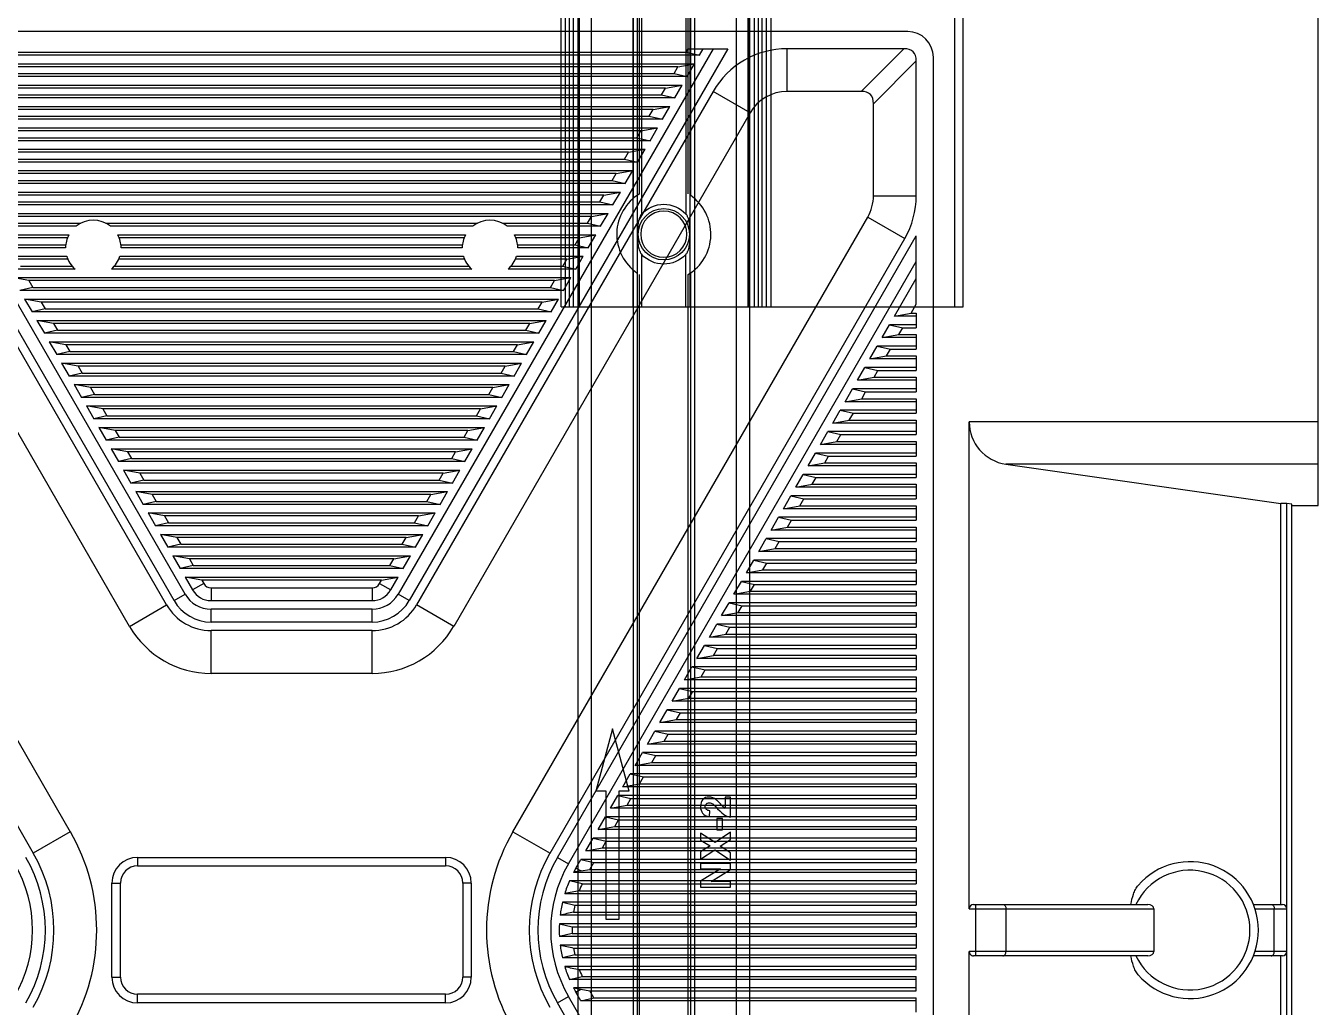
# Model space of a CAD drawing. Header units: millimetres. Extents: x 2185 to 26698, y 9658 to 17427.
# Drawn here: x 24475.5 to 24626.5, y 14791.7 to 14906.4 of the extents above; entities that cross this region are included whole.
import ezdxf

# ---------------------------------------------------------------- set-up
doc = ezdxf.new("R2010")
doc.units = ezdxf.units.MM
doc.layers.add('02___PRT_ALL_AXES', color=7, linetype='Continuous')
doc.layers.add('2020-NX-2_DXF_CONTINUOUS_LINE', color=7, linetype='Continuous')

# ---------------------------------------------------------------- blocks, each defined once
blk = doc.blocks.new('543')
at = {"color": 7, "linetype": 'Continuous'}
for p, q in [((14000.09, 9868.64), (14000.09, 9953.98)), ((13952.12, 9924), (13808.12, 9924)), ((13866.38, 9857.5), (13829.14, 9922)), ((13867.68, 9858.25), (13830.87, 9922)), ((13929.37, 9922), (13892.56, 9858.25)), ((13931.1, 9922), (13893.86, 9857.5)), ((13926.25, 9921.6), (13926.48, 9922)), ((13926.48, 9922), (13931.1, 9922)), ((13927.78, 9921.25), (13928.21, 9922)), ((13938.03, 9917), (13938.03, 9922)), ((13951.68, 9922), (13938.03, 9922)), ((13951.68, 9922), (13946.68, 9917)), ((13927.78, 9921.25), (13832.46, 9921.25)), ((13833.04, 9920.25), (13927.2, 9920.25)), ((13833.99, 9921.6), (13926.25, 9921.6)), ((13925.27, 9919.9), (13927.2, 9920.25)), ((13926.25, 9921.6), (13927.78, 9921.25)), ((13926.34, 9918.75), (13927.2, 9920.25)), ((13953.12, 9920.57), (13948.12, 9915.57)), ((13953.12, 9904.82), (13953.12, 9920.57)), ((13955.12, 9717), (13955.12, 9921)), ((13926.34, 9918.75), (13833.9, 9918.75)), ((13925.27, 9919.9), (13834.97, 9919.9)), ((13835.43, 9919.1), (13924.81, 9919.1)), ((13924.81, 9919.1), (13925.27, 9919.9)), ((13924.81, 9919.1), (13926.34, 9918.75)), ((13834.48, 9917.75), (13925.76, 9917.75)), ((13923.83, 9917.4), (13836.41, 9917.4)), ((13923.36, 9916.6), (13923.83, 9917.4)), ((13923.83, 9917.4), (13925.76, 9917.75)), ((13924.89, 9916.25), (13925.76, 9917.75)), ((13865.51, 9857), (13830.87, 9917)), ((13924.89, 9916.25), (13835.35, 9916.25)), ((13836.88, 9916.6), (13923.36, 9916.6)), ((13929.37, 9917), (13894.73, 9857)), ((13923.36, 9916.6), (13924.89, 9916.25)), ((13933.7, 9914.5), (13929.37, 9917)), ((13946.68, 9917), (13938.03, 9917)), ((13861.18, 9854.5), (13826.54, 9914.5)), ((13835.92, 9915.25), (13924.32, 9915.25)), ((13922.38, 9914.9), (13837.86, 9914.9)), ((13838.32, 9914.1), (13921.92, 9914.1)), ((13933.7, 9914.5), (13899.06, 9854.5)), ((13921.92, 9914.1), (13922.38, 9914.9)), ((13921.92, 9914.1), (13923.45, 9913.75)), ((13922.38, 9914.9), (13924.32, 9915.25)), ((13923.45, 9913.75), (13924.32, 9915.25)), ((13948.12, 9904.82), (13948.12, 9915.57)), ((13923.45, 9913.75), (13836.79, 9913.75)), ((13837.37, 9912.75), (13922.87, 9912.75)), ((13920.94, 9912.4), (13922.87, 9912.75)), ((13922.01, 9911.25), (13922.87, 9912.75)), ((13922.01, 9911.25), (13838.23, 9911.25)), ((13920.94, 9912.4), (13839.3, 9912.4)), ((13839.76, 9911.6), (13920.48, 9911.6)), ((13920.48, 9911.6), (13920.94, 9912.4)), ((13920.48, 9911.6), (13922.01, 9911.25)), ((13838.81, 9910.25), (13921.43, 9910.25)), ((13919.5, 9909.9), (13840.74, 9909.9)), ((13919.03, 9909.1), (13919.5, 9909.9)), ((13919.5, 9909.9), (13921.43, 9910.25)), ((13920.56, 9908.75), (13921.43, 9910.25)), ((13920.56, 9908.75), (13839.68, 9908.75)), ((13841.21, 9909.1), (13919.03, 9909.1)), ((13919.03, 9909.1), (13920.56, 9908.75)), ((13840.25, 9907.75), (13919.99, 9907.75)), ((13918.05, 9907.4), (13842.19, 9907.4)), ((13842.65, 9906.6), (13917.59, 9906.6)), ((13917.59, 9906.6), (13918.05, 9907.4)), ((13917.59, 9906.6), (13919.12, 9906.25)), ((13918.05, 9907.4), (13919.99, 9907.75)), ((13919.12, 9906.25), (13919.99, 9907.75)), ((13919.12, 9906.25), (13841.12, 9906.25)), ((13841.7, 9905.25), (13918.54, 9905.25)), ((13916.61, 9904.9), (13918.54, 9905.25)), ((13917.68, 9903.75), (13918.54, 9905.25)), ((13917.68, 9903.75), (13842.56, 9903.75)), ((13916.61, 9904.9), (13843.63, 9904.9)), ((13844.09, 9904.1), (13916.15, 9904.1)), ((13916.15, 9904.1), (13916.61, 9904.9)), ((13916.15, 9904.1), (13917.68, 9903.75)), ((13948.12, 9904.82), (13953.12, 9904.82)), ((13812.79, 9902.32), (13854.25, 9830.5)), ((13843.14, 9902.75), (13917.1, 9902.75)), ((13915.17, 9902.4), (13845.07, 9902.4)), ((13905.99, 9830.5), (13947.45, 9902.32)), ((13914.7, 9901.6), (13915.17, 9902.4)), ((13915.17, 9902.4), (13917.1, 9902.75)), ((13916.23, 9901.25), (13917.1, 9902.75)), ((13947.45, 9902.32), (13951.78, 9899.82)), ((13914.7, 9901.6), (13916.23, 9901.25)), ((13808.46, 9899.82), (13849.92, 9828)), ((13910.32, 9828), (13951.78, 9899.82)), ((13911.18, 9827.5), (13953.12, 9900.14)), ((13913.26, 9899.1), (13913.72, 9899.9)), ((13913.26, 9899.1), (13914.79, 9898.75)), ((13913.72, 9899.9), (13915.66, 9900.25)), ((13914.79, 9898.75), (13915.66, 9900.25)), ((13953.12, 9892.14), (13953.12, 9900.14)), ((13912.28, 9897.4), (13914.21, 9897.75)), ((13913.35, 9896.25), (13914.21, 9897.75)), ((13911.82, 9896.6), (13912.28, 9897.4)), ((13911.82, 9896.6), (13913.35, 9896.25)), ((13912.48, 9826.75), (13953.12, 9897.14)), ((13849.4, 9894.9), (13847.47, 9895.25)), ((13847.47, 9895.25), (13912.77, 9895.25)), ((13849.4, 9894.9), (13849.87, 9894.1)), ((13910.84, 9894.9), (13849.4, 9894.9)), ((13910.37, 9894.1), (13910.84, 9894.9)), ((13910.84, 9894.9), (13912.77, 9895.25)), ((13911.9, 9893.75), (13912.77, 9895.25)), ((13950.59, 9890.75), (13953.12, 9895.14)), ((13849.87, 9894.1), (13848.34, 9893.75)), ((13911.9, 9893.75), (13848.34, 9893.75)), ((13849.87, 9894.1), (13910.37, 9894.1)), ((13910.37, 9894.1), (13911.9, 9893.75)), ((13848.91, 9892.75), (13849.78, 9891.25)), ((13848.91, 9892.75), (13911.33, 9892.75)), ((13850.85, 9892.4), (13848.91, 9892.75)), ((13851.31, 9891.6), (13849.78, 9891.25)), ((13850.85, 9892.4), (13851.31, 9891.6)), ((13909.39, 9892.4), (13850.85, 9892.4)), ((13851.31, 9891.6), (13908.93, 9891.6)), ((13908.93, 9891.6), (13909.39, 9892.4)), ((13908.93, 9891.6), (13910.46, 9891.25)), ((13909.39, 9892.4), (13911.33, 9892.75)), ((13910.46, 9891.25), (13911.33, 9892.75)), ((13952.52, 9891.1), (13953.12, 9892.14)), ((13910.46, 9891.25), (13849.78, 9891.25)), ((13850.36, 9890.25), (13851.22, 9888.75)), ((13850.36, 9890.25), (13909.88, 9890.25)), ((13852.29, 9889.9), (13850.36, 9890.25)), ((13907.95, 9889.9), (13909.88, 9890.25)), ((13909.02, 9888.75), (13909.88, 9890.25)), ((13950.59, 9890.75), (13952.52, 9891.1)), ((13953.12, 9890.75), (13950.59, 9890.75)), ((13952.52, 9891.1), (13953.12, 9891.1)), ((13953.12, 9891.1), (13953.12, 9889.4)), ((13852.75, 9889.1), (13851.22, 9888.75)), ((13909.02, 9888.75), (13851.22, 9888.75)), ((13852.29, 9889.9), (13852.75, 9889.1)), ((13907.95, 9889.9), (13852.29, 9889.9)), ((13852.75, 9889.1), (13907.49, 9889.1)), ((13907.49, 9889.1), (13907.95, 9889.9)), ((13907.49, 9889.1), (13909.02, 9888.75)), ((13949.14, 9888.25), (13950.01, 9889.75)), ((13949.14, 9888.25), (13951.08, 9888.6)), ((13953.12, 9889.75), (13950.01, 9889.75)), ((13950.01, 9889.75), (13951.54, 9889.4)), ((13951.08, 9888.6), (13951.54, 9889.4)), ((13951.08, 9888.6), (13953.12, 9888.6)), ((13951.54, 9889.4), (13953.12, 9889.4)), ((13953.12, 9888.6), (13953.12, 9886.9)), ((13851.8, 9887.75), (13852.67, 9886.25)), ((13851.8, 9887.75), (13908.44, 9887.75)), ((13853.73, 9887.4), (13851.8, 9887.75)), ((13853.73, 9887.4), (13854.2, 9886.6)), ((13906.51, 9887.4), (13853.73, 9887.4)), ((13906.04, 9886.6), (13906.51, 9887.4)), ((13906.51, 9887.4), (13908.44, 9887.75)), ((13907.57, 9886.25), (13908.44, 9887.75)), ((13947.7, 9885.75), (13948.57, 9887.25)), ((13953.12, 9887.25), (13948.57, 9887.25)), ((13948.57, 9887.25), (13950.1, 9886.9)), ((13953.12, 9888.25), (13949.14, 9888.25)), ((13949.63, 9886.1), (13950.1, 9886.9)), ((13950.1, 9886.9), (13953.12, 9886.9)), ((13854.2, 9886.6), (13852.67, 9886.25)), ((13907.57, 9886.25), (13852.67, 9886.25)), ((13854.2, 9886.6), (13906.04, 9886.6)), ((13906.04, 9886.6), (13907.57, 9886.25)), ((13947.7, 9885.75), (13949.63, 9886.1)), ((13953.12, 9885.75), (13947.7, 9885.75)), ((13949.63, 9886.1), (13953.12, 9886.1)), ((13953.12, 9886.1), (13953.12, 9884.4)), ((13853.24, 9885.25), (13854.11, 9883.75)), ((13853.24, 9885.25), (13907, 9885.25)), ((13855.18, 9884.9), (13853.24, 9885.25)), ((13855.64, 9884.1), (13854.11, 9883.75)), ((13855.18, 9884.9), (13855.64, 9884.1)), ((13905.06, 9884.9), (13855.18, 9884.9)), ((13855.64, 9884.1), (13904.6, 9884.1)), ((13904.6, 9884.1), (13905.06, 9884.9)), ((13904.6, 9884.1), (13906.13, 9883.75)), ((13905.06, 9884.9), (13907, 9885.25)), ((13906.13, 9883.75), (13907, 9885.25)), ((13946.26, 9883.25), (13947.12, 9884.75)), ((13953.12, 9884.75), (13947.12, 9884.75)), ((13947.12, 9884.75), (13948.65, 9884.4)), ((13948.19, 9883.6), (13948.65, 9884.4)), ((13948.65, 9884.4), (13953.12, 9884.4)), ((13906.13, 9883.75), (13854.11, 9883.75)), ((13854.69, 9882.75), (13855.55, 9881.25)), ((13856.62, 9882.4), (13854.69, 9882.75)), ((13854.69, 9882.75), (13905.55, 9882.75)), ((13856.62, 9882.4), (13857.08, 9881.6)), ((13903.62, 9882.4), (13856.62, 9882.4)), ((13903.16, 9881.6), (13903.62, 9882.4)), ((13903.62, 9882.4), (13905.55, 9882.75)), ((13904.69, 9881.25), (13905.55, 9882.75)), ((13946.26, 9883.25), (13948.19, 9883.6)), ((13953.12, 9883.25), (13946.26, 9883.25)), ((13948.19, 9883.6), (13953.12, 9883.6)), ((13953.12, 9883.6), (13953.12, 9881.9)), ((13857.08, 9881.6), (13855.55, 9881.25)), ((13904.69, 9881.25), (13855.55, 9881.25)), ((13857.08, 9881.6), (13903.16, 9881.6)), ((13903.16, 9881.6), (13904.69, 9881.25)), ((13944.81, 9880.75), (13945.68, 9882.25)), ((13944.81, 9880.75), (13946.75, 9881.1)), ((13953.12, 9882.25), (13945.68, 9882.25)), ((13945.68, 9882.25), (13947.21, 9881.9)), ((13946.75, 9881.1), (13947.21, 9881.9)), ((13946.75, 9881.1), (13953.12, 9881.1)), ((13947.21, 9881.9), (13953.12, 9881.9)), ((13953.12, 9881.1), (13953.12, 9879.4)), ((13856.13, 9880.25), (13857, 9878.75)), ((13858.06, 9879.9), (13856.13, 9880.25)), ((13856.13, 9880.25), (13904.11, 9880.25)), ((13858.06, 9879.9), (13858.53, 9879.1)), ((13902.18, 9879.9), (13858.06, 9879.9)), ((13901.71, 9879.1), (13902.18, 9879.9)), ((13902.18, 9879.9), (13904.11, 9880.25)), ((13903.24, 9878.75), (13904.11, 9880.25)), ((13943.37, 9878.25), (13944.24, 9879.75)), ((13953.12, 9879.75), (13944.24, 9879.75)), ((13944.24, 9879.75), (13945.77, 9879.4)), ((13953.12, 9880.75), (13944.81, 9880.75)), ((13945.3, 9878.6), (13945.77, 9879.4)), ((13945.77, 9879.4), (13953.12, 9879.4)), ((13858.53, 9879.1), (13857, 9878.75)), ((13903.24, 9878.75), (13857, 9878.75)), ((13858.53, 9879.1), (13901.71, 9879.1)), ((13901.71, 9879.1), (13903.24, 9878.75)), ((13943.37, 9878.25), (13945.3, 9878.6)), ((13953.12, 9878.25), (13943.37, 9878.25)), ((13945.3, 9878.6), (13953.12, 9878.6)), ((13953.12, 9878.6), (13953.12, 9876.9)), ((14000.09, 9878.4), (13959.31, 9878.4)), ((13959.31, 9821.5), (13959.31, 9878.4)), ((13857.57, 9877.75), (13858.44, 9876.25)), ((13857.57, 9877.75), (13902.67, 9877.75)), ((13859.51, 9877.4), (13857.57, 9877.75)), ((13859.97, 9876.6), (13858.44, 9876.25)), ((13859.51, 9877.4), (13859.97, 9876.6)), ((13900.73, 9877.4), (13859.51, 9877.4)), ((13859.97, 9876.6), (13900.27, 9876.6)), ((13900.27, 9876.6), (13900.73, 9877.4)), ((13900.27, 9876.6), (13901.8, 9876.25)), ((13900.73, 9877.4), (13902.67, 9877.75)), ((13901.8, 9876.25), (13902.67, 9877.75)), ((13941.93, 9875.75), (13942.79, 9877.25)), ((13953.12, 9877.25), (13942.79, 9877.25)), ((13942.79, 9877.25), (13944.32, 9876.9)), ((13943.86, 9876.1), (13944.32, 9876.9)), ((13944.32, 9876.9), (13953.12, 9876.9)), ((13901.8, 9876.25), (13858.44, 9876.25)), ((13859.02, 9875.25), (13859.88, 9873.75)), ((13859.02, 9875.25), (13901.22, 9875.25)), ((13860.95, 9874.9), (13859.02, 9875.25)), ((13860.95, 9874.9), (13861.41, 9874.1)), ((13899.29, 9874.9), (13860.95, 9874.9)), ((13898.83, 9874.1), (13899.29, 9874.9)), ((13899.29, 9874.9), (13901.22, 9875.25)), ((13900.36, 9873.75), (13901.22, 9875.25)), ((13941.93, 9875.75), (13943.86, 9876.1)), ((13953.12, 9875.75), (13941.93, 9875.75)), ((13943.86, 9876.1), (13953.12, 9876.1)), ((13953.12, 9876.1), (13953.12, 9874.4)), ((13861.41, 9874.1), (13859.88, 9873.75)), ((13900.36, 9873.75), (13859.88, 9873.75)), ((13861.41, 9874.1), (13898.83, 9874.1)), ((13898.83, 9874.1), (13900.36, 9873.75)), ((13940.48, 9873.25), (13941.35, 9874.75)), ((13940.48, 9873.25), (13942.42, 9873.6)), ((13953.12, 9874.75), (13941.35, 9874.75)), ((13941.35, 9874.75), (13942.88, 9874.4)), ((13942.42, 9873.6), (13942.88, 9874.4)), ((13942.42, 9873.6), (13953.12, 9873.6)), ((13942.88, 9874.4), (13953.12, 9874.4)), ((13953.12, 9873.6), (13953.12, 9871.9)), ((14000.09, 9873.45), (13963.61, 9873.45)), ((13963.61, 9873.45), (13995.73, 9868.87)), ((13860.46, 9872.75), (13861.33, 9871.25)), ((13860.46, 9872.75), (13899.78, 9872.75)), ((13862.39, 9872.4), (13860.46, 9872.75)), ((13862.39, 9872.4), (13862.86, 9871.6)), ((13897.85, 9872.4), (13862.39, 9872.4)), ((13897.38, 9871.6), (13897.85, 9872.4)), ((13897.85, 9872.4), (13899.78, 9872.75)), ((13898.91, 9871.25), (13899.78, 9872.75)), ((13939.04, 9870.75), (13939.91, 9872.25)), ((13953.12, 9872.25), (13939.91, 9872.25)), ((13939.91, 9872.25), (13941.44, 9871.9)), ((13953.12, 9873.25), (13940.48, 9873.25)), ((13940.97, 9871.1), (13941.44, 9871.9)), ((13941.44, 9871.9), (13953.12, 9871.9)), ((13862.86, 9871.6), (13861.33, 9871.25)), ((13898.91, 9871.25), (13861.33, 9871.25)), ((13862.86, 9871.6), (13897.38, 9871.6)), ((13897.38, 9871.6), (13898.91, 9871.25)), ((13939.04, 9870.75), (13940.97, 9871.1)), ((13953.12, 9870.75), (13939.04, 9870.75)), ((13940.97, 9871.1), (13953.12, 9871.1)), ((13953.12, 9871.1), (13953.12, 9869.4)), ((13861.9, 9870.25), (13862.77, 9868.75)), ((13861.9, 9870.25), (13898.34, 9870.25)), ((13863.84, 9869.9), (13861.9, 9870.25)), ((13864.3, 9869.1), (13862.77, 9868.75)), ((13863.84, 9869.9), (13864.3, 9869.1)), ((13896.4, 9869.9), (13863.84, 9869.9)), ((13864.3, 9869.1), (13895.94, 9869.1)), ((13895.94, 9869.1), (13896.4, 9869.9)), ((13895.94, 9869.1), (13897.47, 9868.75)), ((13896.4, 9869.9), (13898.34, 9870.25)), ((13897.47, 9868.75), (13898.34, 9870.25)), ((13937.6, 9868.25), (13938.46, 9869.75)), ((13953.12, 9869.75), (13938.46, 9869.75)), ((13938.46, 9869.75), (13939.99, 9869.4)), ((13939.53, 9868.6), (13939.99, 9869.4)), ((13939.99, 9869.4), (13953.12, 9869.4)), ((13996.43, 9868.87), (13995.73, 9868.87)), ((13995.73, 9822), (13995.73, 9868.87)), ((13997.02, 9868.78), (13996.43, 9868.87)), ((13996.43, 9769.14), (13996.43, 9868.87)), ((13997.02, 9769.22), (13997.02, 9868.78)), ((13897.47, 9868.75), (13862.77, 9868.75)), ((13863.35, 9867.75), (13864.21, 9866.25)), ((13865.28, 9867.4), (13863.35, 9867.75)), ((13863.35, 9867.75), (13896.89, 9867.75)), ((13865.28, 9867.4), (13865.74, 9866.6)), ((13894.96, 9867.4), (13865.28, 9867.4)), ((13894.5, 9866.6), (13894.96, 9867.4)), ((13894.96, 9867.4), (13896.89, 9867.75)), ((13896.03, 9866.25), (13896.89, 9867.75)), ((13937.6, 9868.25), (13939.53, 9868.6)), ((13953.12, 9868.25), (13937.6, 9868.25)), ((13939.53, 9868.6), (13953.12, 9868.6)), ((13953.12, 9868.6), (13953.12, 9866.9)), ((13997.02, 9868.64), (14000.09, 9868.64)), ((13865.74, 9866.6), (13864.21, 9866.25)), ((13896.03, 9866.25), (13864.21, 9866.25)), ((13865.74, 9866.6), (13894.5, 9866.6)), ((13894.5, 9866.6), (13896.03, 9866.25)), ((13936.15, 9865.75), (13937.02, 9867.25)), ((13936.15, 9865.75), (13938.09, 9866.1)), ((13953.12, 9865.75), (13936.15, 9865.75)), ((13953.12, 9867.25), (13937.02, 9867.25)), ((13937.02, 9867.25), (13938.55, 9866.9)), ((13938.09, 9866.1), (13938.55, 9866.9)), ((13938.09, 9866.1), (13953.12, 9866.1)), ((13938.55, 9866.9), (13953.12, 9866.9)), ((13953.12, 9866.1), (13953.12, 9864.4)), ((13864.79, 9865.25), (13865.66, 9863.75)), ((13866.72, 9864.9), (13864.79, 9865.25)), ((13864.79, 9865.25), (13895.45, 9865.25)), ((13866.72, 9864.9), (13867.19, 9864.1)), ((13893.52, 9864.9), (13866.72, 9864.9)), ((13893.05, 9864.1), (13893.52, 9864.9)), ((13893.52, 9864.9), (13895.45, 9865.25)), ((13894.58, 9863.75), (13895.45, 9865.25)), ((13934.71, 9863.25), (13935.58, 9864.75)), ((13953.12, 9864.75), (13935.58, 9864.75)), ((13935.58, 9864.75), (13937.11, 9864.4)), ((13936.64, 9863.6), (13937.11, 9864.4)), ((13937.11, 9864.4), (13953.12, 9864.4)), ((13867.19, 9864.1), (13865.66, 9863.75)), ((13894.58, 9863.75), (13865.66, 9863.75)), ((13866.23, 9862.75), (13867.1, 9861.25)), ((13866.23, 9862.75), (13894.01, 9862.75)), ((13868.17, 9862.4), (13866.23, 9862.75)), ((13867.19, 9864.1), (13893.05, 9864.1)), ((13892.07, 9862.4), (13894.01, 9862.75)), ((13893.05, 9864.1), (13894.58, 9863.75)), ((13893.14, 9861.25), (13894.01, 9862.75)), ((13934.71, 9863.25), (13936.64, 9863.6)), ((13953.12, 9863.25), (13934.71, 9863.25)), ((13936.64, 9863.6), (13953.12, 9863.6)), ((13953.12, 9863.6), (13953.12, 9861.9)), ((13868.63, 9861.6), (13867.1, 9861.25)), ((13893.14, 9861.25), (13867.1, 9861.25)), ((13868.17, 9862.4), (13868.63, 9861.6)), ((13892.07, 9862.4), (13868.17, 9862.4)), ((13868.63, 9861.6), (13891.61, 9861.6)), ((13891.61, 9861.6), (13892.07, 9862.4)), ((13891.61, 9861.6), (13893.14, 9861.25)), ((13933.27, 9860.75), (13934.13, 9862.25)), ((13953.12, 9862.25), (13934.13, 9862.25)), ((13934.13, 9862.25), (13935.66, 9861.9)), ((13935.2, 9861.1), (13935.66, 9861.9)), ((13935.66, 9861.9), (13953.12, 9861.9)), ((13867.68, 9860.25), (13868.54, 9858.75)), ((13867.68, 9860.25), (13892.56, 9860.25)), ((13869.61, 9859.9), (13867.68, 9860.25)), ((13869.61, 9859.9), (13869.84, 9859.5)), ((13890.63, 9859.9), (13869.61, 9859.9)), ((13890.4, 9859.5), (13890.63, 9859.9)), ((13890.63, 9859.9), (13892.56, 9860.25)), ((13891.7, 9858.75), (13892.56, 9860.25)), ((13931.82, 9858.25), (13932.69, 9859.75)), ((13953.12, 9859.75), (13932.69, 9859.75)), ((13932.69, 9859.75), (13934.22, 9859.4)), ((13933.27, 9860.75), (13935.2, 9861.1)), ((13953.12, 9860.75), (13933.27, 9860.75)), ((13935.2, 9861.1), (13953.12, 9861.1)), ((13953.12, 9861.1), (13953.12, 9859.4)), ((13866.38, 9857.5), (13867.68, 9858.25)), ((13869.84, 9859.5), (13868.54, 9858.75)), ((13870.71, 9859), (13870.71, 9857.5)), ((13870.71, 9859), (13889.53, 9859)), ((13889.53, 9859), (13889.53, 9857.5)), ((13890.4, 9859.5), (13891.7, 9858.75)), ((13893.86, 9857.5), (13892.56, 9858.25)), ((13931.82, 9858.25), (13933.76, 9858.6)), ((13953.12, 9858.25), (13931.82, 9858.25)), ((13933.76, 9858.6), (13934.22, 9859.4)), ((13933.76, 9858.6), (13953.12, 9858.6)), ((13934.22, 9859.4), (13953.12, 9859.4)), ((13953.12, 9858.6), (13953.12, 9856.9)), ((13861.18, 9854.5), (13865.51, 9857)), ((13870.71, 9857.5), (13889.53, 9857.5)), ((13899.06, 9854.5), (13894.73, 9857)), ((13930.38, 9855.75), (13931.25, 9857.25)), ((13953.12, 9857.25), (13931.25, 9857.25)), ((13931.25, 9857.25), (13932.78, 9856.9)), ((13932.31, 9856.1), (13932.78, 9856.9)), ((13932.78, 9856.9), (13953.12, 9856.9)), ((13870.71, 9855), (13870.71, 9856.5)), ((13889.53, 9856.5), (13870.71, 9856.5)), ((13889.53, 9855), (13889.53, 9856.5)), ((13930.38, 9855.75), (13932.31, 9856.1)), ((13953.12, 9855.75), (13930.38, 9855.75)), ((13932.31, 9856.1), (13953.12, 9856.1)), ((13953.12, 9856.1), (13953.12, 9854.4)), ((13889.53, 9855), (13870.71, 9855)), ((13870.71, 9849), (13870.71, 9854)), ((13889.53, 9854), (13870.71, 9854)), ((13889.53, 9849), (13889.53, 9854)), ((13928.94, 9853.25), (13929.8, 9854.75)), ((13953.12, 9854.75), (13929.8, 9854.75)), ((13929.8, 9854.75), (13931.33, 9854.4)), ((13930.87, 9853.6), (13931.33, 9854.4)), ((13931.33, 9854.4), (13953.12, 9854.4)), ((13927.49, 9850.75), (13928.36, 9852.25)), ((13953.12, 9852.25), (13928.36, 9852.25)), ((13928.36, 9852.25), (13929.89, 9851.9)), ((13928.94, 9853.25), (13930.87, 9853.6)), ((13953.12, 9853.25), (13928.94, 9853.25)), ((13930.87, 9853.6), (13953.12, 9853.6)), ((13953.12, 9853.6), (13953.12, 9851.9)), ((13927.49, 9850.75), (13929.43, 9851.1)), ((13953.12, 9850.75), (13927.49, 9850.75)), ((13929.43, 9851.1), (13929.89, 9851.9)), ((13953.12, 9851.1), (13929.43, 9851.1)), ((13929.89, 9851.9), (13953.12, 9851.9)), ((13953.12, 9851.1), (13953.12, 9849.4)), ((13926.05, 9848.25), (13926.91, 9849.75)), ((13953.12, 9849.75), (13926.91, 9849.75)), ((13926.91, 9849.75), (13928.44, 9849.4)), ((13927.98, 9848.6), (13928.44, 9849.4)), ((13928.44, 9849.4), (13953.12, 9849.4)), ((13889.53, 9849), (13870.71, 9849)), ((13926.05, 9848.25), (13927.98, 9848.6)), ((13953.12, 9848.25), (13926.05, 9848.25)), ((13927.98, 9848.6), (13953.12, 9848.6)), ((13953.12, 9848.6), (13953.12, 9846.9)), ((13924.61, 9845.75), (13925.47, 9847.25)), ((13953.12, 9847.25), (13925.47, 9847.25)), ((13925.47, 9847.25), (13927, 9846.9)), ((13926.54, 9846.1), (13927, 9846.9)), ((13927, 9846.9), (13953.12, 9846.9)), ((13923.16, 9843.25), (13924.03, 9844.75)), ((13953.12, 9844.75), (13924.03, 9844.75)), ((13924.03, 9844.75), (13925.56, 9844.4)), ((13924.61, 9845.75), (13926.54, 9846.1)), ((13953.12, 9845.75), (13924.61, 9845.75)), ((13926.54, 9846.1), (13953.12, 9846.1)), ((13953.12, 9846.1), (13953.12, 9844.4)), ((13923.16, 9843.25), (13925.1, 9843.6)), ((13953.12, 9843.25), (13923.16, 9843.25)), ((13925.1, 9843.6), (13925.56, 9844.4)), ((13925.1, 9843.6), (13953.12, 9843.6)), ((13925.56, 9844.4), (13953.12, 9844.4)), ((13953.12, 9843.6), (13953.12, 9841.9)), ((13921.72, 9840.75), (13922.58, 9842.25)), ((13953.12, 9842.25), (13922.58, 9842.25)), ((13922.58, 9842.25), (13924.11, 9841.9)), ((13923.65, 9841.1), (13924.11, 9841.9)), ((13924.11, 9841.9), (13953.12, 9841.9)), ((13921.72, 9840.75), (13923.65, 9841.1)), ((13953.12, 9840.75), (13921.72, 9840.75)), ((13923.65, 9841.1), (13953.12, 9841.1)), ((13953.12, 9841.1), (13953.12, 9839.4)), ((13920.28, 9838.25), (13921.14, 9839.75)), ((13920.28, 9838.25), (13922.21, 9838.6)), ((13953.12, 9839.75), (13921.14, 9839.75)), ((13921.14, 9839.75), (13922.67, 9839.4)), ((13922.21, 9838.6), (13922.67, 9839.4)), ((13922.21, 9838.6), (13953.12, 9838.6)), ((13922.67, 9839.4), (13953.12, 9839.4)), ((13953.12, 9838.6), (13953.12, 9836.9)), ((13918.83, 9835.75), (13919.7, 9837.25)), ((13953.12, 9837.25), (13919.7, 9837.25)), ((13919.7, 9837.25), (13921.23, 9836.9)), ((13953.12, 9838.25), (13920.28, 9838.25)), ((13918.83, 9835.75), (13920.77, 9836.1)), ((13953.12, 9835.75), (13918.83, 9835.75)), ((13920.77, 9836.1), (13921.23, 9836.9)), ((13920.77, 9836.1), (13953.12, 9836.1)), ((13921.23, 9836.9), (13953.12, 9836.9)), ((13953.12, 9836.1), (13953.12, 9834.4)), ((13917.39, 9833.25), (13918.25, 9834.75)), ((13953.12, 9834.75), (13918.25, 9834.75)), ((13918.25, 9834.75), (13919.78, 9834.4)), ((13919.32, 9833.6), (13919.78, 9834.4)), ((13919.78, 9834.4), (13953.12, 9834.4)), ((13917.39, 9833.25), (13919.32, 9833.6)), ((13953.12, 9833.25), (13917.39, 9833.25)), ((13919.32, 9833.6), (13953.12, 9833.6)), ((13953.12, 9833.6), (13953.12, 9831.9)), ((13915.95, 9830.75), (13916.81, 9832.25)), ((13915.95, 9830.75), (13917.88, 9831.1)), ((13953.12, 9832.25), (13916.81, 9832.25)), ((13916.81, 9832.25), (13918.34, 9831.9)), ((13917.88, 9831.1), (13918.34, 9831.9)), ((13917.88, 9831.1), (13953.12, 9831.1)), ((13918.34, 9831.9), (13953.12, 9831.9)), ((13953.12, 9831.1), (13953.12, 9829.4)), ((13854.25, 9830.5), (13849.92, 9828)), ((13905.99, 9830.5), (13910.32, 9828)), ((13914.5, 9828.25), (13915.37, 9829.75)), ((13953.12, 9829.75), (13915.37, 9829.75)), ((13915.37, 9829.75), (13916.9, 9829.4)), ((13953.12, 9830.75), (13915.95, 9830.75)), ((13914.5, 9828.25), (13916.44, 9828.6)), ((13953.12, 9828.25), (13914.5, 9828.25)), ((13916.44, 9828.6), (13916.9, 9829.4)), ((13916.44, 9828.6), (13953.12, 9828.6)), ((13916.9, 9829.4), (13953.12, 9829.4)), ((13953.12, 9828.6), (13953.12, 9826.9)), ((13862.12, 9827.5), (13862.12, 9826.5)), ((13862.12, 9827.5), (13898.12, 9827.5)), ((13862.12, 9826.5), (13898.12, 9826.5)), ((13898.12, 9827.5), (13898.12, 9826.5)), ((13911.18, 9827.5), (13912.48, 9826.75)), ((13913.35, 9826.25), (13913.92, 9827.25)), ((13953.12, 9827.25), (13913.92, 9827.25)), ((13913.92, 9827.25), (13915.45, 9826.9)), ((13914.99, 9826.1), (13915.45, 9826.9)), ((13915.45, 9826.9), (13953.12, 9826.9)), ((13953.12, 9825.75), (13913.07, 9825.75)), ((13913.94, 9825.91), (13913.35, 9826.25)), ((13913.94, 9825.91), (13914.99, 9826.1)), ((13914.99, 9826.1), (13953.12, 9826.1)), ((13953.12, 9826.1), (13953.12, 9824.4)), ((13859.12, 9813.5), (13859.12, 9824.5)), ((13859.12, 9824.5), (13860.12, 9824.5)), ((13860.12, 9813.5), (13860.12, 9824.5)), ((13901.12, 9824.5), (13900.12, 9824.5)), ((13900.12, 9824.5), (13900.12, 9813.5)), ((13901.12, 9824.5), (13901.12, 9813.5)), ((13953.12, 9824.75), (13912.59, 9824.75)), ((13914.08, 9824.4), (13912.59, 9824.75)), ((13913.75, 9823.6), (13953.12, 9823.6)), ((13914.08, 9824.4), (13953.12, 9824.4)), ((13953.12, 9823.6), (13953.12, 9821.9)), ((13953.12, 9822.25), (13911.77, 9822.25)), ((13911.77, 9822.25), (13913.23, 9821.9)), ((13953.12, 9823.25), (13912.04, 9823.25)), ((13959.81, 9822), (13963.25, 9822)), ((13960.07, 9816), (13960.07, 9822)), ((13992.54, 9822), (13995.93, 9822)), ((13953.12, 9820.75), (13911.51, 9820.75)), ((13913.08, 9821.1), (13953.12, 9821.1)), ((13913.23, 9821.9), (13953.12, 9821.9)), ((13953.12, 9821.1), (13953.12, 9819.4)), ((13959.31, 9821.5), (13963.61, 9821.5)), ((13963.61, 9821.5), (13963.61, 9816.5)), ((13992.72, 9821.5), (13996.43, 9821.5)), ((13994.97, 9816.5), (13994.97, 9821.5)), ((13953.12, 9819.75), (13911.42, 9819.75)), ((13911.42, 9819.75), (13912.91, 9819.4)), ((13912.91, 9819.4), (13953.12, 9819.4)), ((13912.91, 9818.6), (13911.42, 9818.25)), ((13953.12, 9818.25), (13911.42, 9818.25)), ((13912.91, 9818.6), (13953.12, 9818.6)), ((13953.12, 9818.6), (13953.12, 9816.9)), ((13953.12, 9817.25), (13911.51, 9817.25)), ((13913.23, 9816.1), (13911.77, 9815.75)), ((13913.08, 9816.9), (13953.12, 9816.9)), ((13913.23, 9816.1), (13953.12, 9816.1)), ((13953.12, 9814.4), (13953.12, 9816.1)), ((13963.61, 9816.5), (13959.31, 9816.5)), ((13959.31, 9759.6), (13959.31, 9816.5)), ((13963.25, 9816), (13959.81, 9816)), ((13995.93, 9816), (13992.54, 9816)), ((13996.43, 9816.5), (13992.72, 9816.5)), ((13995.73, 9769.14), (13995.73, 9816)), ((13953.12, 9815.75), (13911.77, 9815.75)), ((13953.12, 9814.75), (13912.04, 9814.75)), ((13913.75, 9814.4), (13953.12, 9814.4)), ((13859.12, 9813.5), (13860.12, 9813.5)), ((13901.12, 9813.5), (13900.12, 9813.5)), ((13912.59, 9813.25), (13914.08, 9813.6)), ((13953.12, 9813.25), (13912.59, 9813.25)), ((13914.08, 9813.6), (13953.12, 9813.6)), ((13953.12, 9811.9), (13953.12, 9813.6)), ((13862.12, 9810.5), (13862.12, 9811.5)), ((13898.12, 9811.5), (13862.12, 9811.5)), ((13898.12, 9810.5), (13898.12, 9811.5)), ((13953.12, 9812.25), (13913.07, 9812.25)), ((13913.35, 9811.75), (13913.94, 9812.09)), ((13913.92, 9810.75), (13913.35, 9811.75)), ((13913.94, 9812.09), (13914.99, 9811.9)), ((13914.99, 9811.9), (13953.12, 9811.9)), ((13915.45, 9811.1), (13914.99, 9811.9)), ((13898.12, 9810.5), (13862.12, 9810.5)), ((13911.18, 9810.5), (13912.48, 9811.25)), ((13953.12, 9737.86), (13911.18, 9810.5)), ((13953.12, 9740.86), (13912.48, 9811.25)), ((13913.92, 9810.75), (13915.45, 9811.1)), ((13953.12, 9810.75), (13913.92, 9810.75)), ((13915.45, 9811.1), (13953.12, 9811.1)), ((13953.12, 9809.4), (13953.12, 9811.1))]:
    blk.add_line(p, q, dxfattribs=at)
for centre, radius, start, end in [((13952.12, 9921), 3, 0, 90), ((13938.03, 9912), 10, 90, 150), ((13938.03, 9912), 5, 90, 150), ((13943.12, 9904.82), 5, 330, 0), ((13943.12, 9904.82), 10, 330, 0), ((13870.71, 9860), 3.5, 210, 270), ((13870.71, 9860), 2.5, 210, 270), ((13870.71, 9860), 1, 210, 270), ((13889.53, 9860), 1, 270, 330), ((13889.53, 9860), 2.5, 270, 330), ((13889.53, 9860), 3.5, 270, 330), ((13870.71, 9860), 6, 210, 270), ((13870.71, 9860), 5, 210, 270), ((13889.53, 9860), 5, 270, 330), ((13889.53, 9860), 6, 270, 330), ((13870.71, 9860), 11, 210, 270), ((13889.53, 9860), 11, 270, 330), ((13834.34, 9819), 23, 330, 30), ((13925.9, 9819), 23, 150, 210), ((13834.34, 9819), 18, 330, 30), ((13925.9, 9819), 18, 150, 210), ((13834.34, 9819), 15.5, 330, 30), ((13834.34, 9819), 17, 330, 30), ((13862.12, 9824.5), 3, 90, 180), ((13862.12, 9824.5), 2, 90, 180), ((13898.12, 9824.5), 3, 0, 90), ((13898.12, 9824.5), 2, 0, 90), ((13925.9, 9819), 17, 150, 210), ((13925.9, 9819), 15.5, 150, 210), ((13985.12, 9819), 8, 220.7874, 139.2126), ((13925.9, 9819), 14.5, 150, 152.2563), ((13944.45, 9657.38), 171.28, 100.2604, 100.555), ((13985.12, 9819), 7, 205.3769, 154.6231), ((13925.9, 9819), 14.5, 156.6372, 162.9562), ((13962.35, 9582.61), 245.85, 101.4029, 101.8083), ((13925.9, 9819), 13, 155.4565, 159.2773), ((13925.9, 9819), 14.5, 167.0478, 173.0681), ((13995.93, 9821.5), 0.5, 0, 90), ((14021.06, 9334.67), 498.27, 102.5161, 102.7005), ((13925.9, 9819), 13, 167.1102, 170.7038), ((13925.9, 9819), 14.5, 177.0351, 182.9649), ((13925.9, 9819), 13, 178.2368, 181.7632), ((13925.9, 9819), 14.5, 186.9319, 192.9522), ((14021.06, 10303.34), 498.27, 257.2995, 257.4839), ((13925.9, 9819), 13, 189.2962, 192.8898), ((13995.93, 9816.5), 0.5, 270, 0), ((13925.9, 9819), 14.5, 197.0438, 203.3628), ((13964.82, 10067.41), 258.12, 258.2013, 258.5875), ((13925.9, 9819), 13, 200.7227, 204.5435), ((13862.12, 9813.5), 3, 180, 270), ((13862.12, 9813.5), 2, 180, 270), ((13898.12, 9813.5), 3, 270, 0), ((13898.12, 9813.5), 2, 270, 0), ((13925.9, 9819), 14.5, 207.7437, 210), ((13944.45, 9980.63), 171.28, 259.445, 259.7396)]:
    blk.add_arc(centre, radius, start, end, dxfattribs=at)
for centre, major_axis, ratio, start_param, end_param in [((13935.72, 9904.6), (17.04, 17.04), 0.207514, -0.20461, 0.20461), ((13930.72, 9899.6), (-17.04, -17.04), 0.207514, 2.936982, 3.346203), ((13964.31, 9878.4), (0, 5), 1, 1.570796, 2.999697), ((13959.81, 9821.5), (0, 0.5), 1, 0, 1.570796), ((13959.81, 9816.5), (0, 0.5), 1, -4.712389, -3.538198), ((13959.81, 9816.5), (0.5, 0), 1, -1.967401, -1.570796)]:
    blk.add_ellipse(centre, major_axis=major_axis, ratio=ratio, start_param=start_param, end_param=end_param, dxfattribs=at)
for points, knots in [([(13978.21, 9822), (13978.28, 9822.41), (13978.42, 9823.02), (13978.73, 9823.76), (13978.94, 9824.09), (13979.06, 9824.23)], [0, 0, 0, 0, 0.518653, 0.766653, 1, 1, 1, 1]), ([(13963.25, 9822), (13963.3, 9822), (13963.4, 9821.97), (13963.52, 9821.86), (13963.59, 9821.69), (13963.61, 9821.57), (13963.61, 9821.5)], [0, 0, 0, 0, 0.20928, 0.444593, 0.712343, 1, 1, 1, 1]), ([(13994.62, 9822), (13994.66, 9822), (13994.76, 9821.97), (13994.88, 9821.86), (13994.95, 9821.69), (13994.97, 9821.57), (13994.97, 9821.5)], [0, 0, 0, 0, 0.20928, 0.444593, 0.712343, 1, 1, 1, 1]), ([(13963.25, 9816), (13963.3, 9816), (13963.4, 9816.03), (13963.52, 9816.15), (13963.59, 9816.31), (13963.61, 9816.44), (13963.61, 9816.5)], [0, 0, 0, 0, 0.20928, 0.444593, 0.712343, 1, 1, 1, 1]), ([(13979.06, 9813.78), (13978.94, 9813.92), (13978.73, 9814.25), (13978.42, 9814.99), (13978.28, 9815.59), (13978.21, 9816)], [0, 0, 0, 0, 0.233349, 0.481349, 1, 1, 1, 1]), ([(13994.62, 9816), (13994.66, 9816), (13994.76, 9816.03), (13994.88, 9816.15), (13994.95, 9816.31), (13994.97, 9816.44), (13994.97, 9816.5)], [0, 0, 0, 0, 0.20928, 0.444593, 0.712343, 1, 1, 1, 1])]:
    blk.add_open_spline(points, degree=3, knots=knots, dxfattribs=at)
at = {"layer": '02___PRT_ALL_AXES', "color": 7, "linetype": 'Continuous'}
for p, q in [((13854.92, 9901.25), (13844.01, 9901.25)), ((13845.54, 9901.6), (13855.47, 9901.6)), ((13858.4, 9901.6), (13901.84, 9901.6)), ((13901.29, 9901.25), (13858.95, 9901.25)), ((13904.77, 9901.6), (13914.7, 9901.6)), ((13916.23, 9901.25), (13905.32, 9901.25)), ((13844.58, 9900.25), (13854.08, 9900.25)), ((13853.92, 9899.9), (13846.52, 9899.9)), ((13846.98, 9899.1), (13853.71, 9899.1)), ((13859.79, 9900.25), (13900.45, 9900.25)), ((13900.28, 9899.9), (13859.96, 9899.9)), ((13860.16, 9899.1), (13900.08, 9899.1)), ((13906.16, 9900.25), (13915.66, 9900.25)), ((13913.72, 9899.9), (13906.32, 9899.9)), ((13906.53, 9899.1), (13913.26, 9899.1)), ((13853.69, 9898.75), (13845.45, 9898.75)), ((13846.03, 9897.75), (13853.83, 9897.75)), ((13860.05, 9897.75), (13900.19, 9897.75)), ((13900.05, 9898.75), (13860.19, 9898.75)), ((13906.41, 9897.75), (13914.21, 9897.75)), ((13914.79, 9898.75), (13906.55, 9898.75)), ((13854.8, 9896.25), (13846.89, 9896.25)), ((13853.96, 9897.4), (13847.96, 9897.4)), ((13848.42, 9896.6), (13854.46, 9896.6)), ((13901.17, 9896.25), (13859.07, 9896.25)), ((13859.42, 9896.6), (13900.82, 9896.6)), ((13900.32, 9897.4), (13859.92, 9897.4)), ((13913.35, 9896.25), (13905.44, 9896.25)), ((13905.78, 9896.6), (13911.82, 9896.6)), ((13912.28, 9897.4), (13906.28, 9897.4)), ((13963.25, 9822), (13980.18, 9822)), ((13963.61, 9821.5), (13980.89, 9821.5)), ((13980.89, 9821.5), (13980.89, 9816.5)), ((13980.18, 9816), (13963.25, 9816)), ((13980.89, 9816.5), (13963.61, 9816.5))]:
    blk.add_line(p, q, dxfattribs=at)
for centre, start, end in [((13856.94, 9898.7), 51.6851, 128.3149), ((13903.3, 9898.7), 51.6851, 128.3149), ((13856.94, 9898.7), 151.5154, 179.1185), ((13856.94, 9898.7), 0.8815, 28.4846), ((13903.3, 9898.7), 151.5154, 179.1185), ((13903.3, 9898.7), 0.8815, 28.4846), ((13856.94, 9898.7), 196.9962, 228.9247), ((13856.94, 9898.7), 311.0753, 343.0038), ((13903.3, 9898.7), 196.9962, 228.9247), ((13903.3, 9898.7), 311.0753, 343.0038)]:
    blk.add_arc(centre, 3.25, start, end, dxfattribs=at)
for centre, start_param, end_param in [((13980.18, 9821.5), 0, 1.570796), ((13980.18, 9816.5), -1.570796, 0)]:
    blk.add_ellipse(centre, major_axis=(0.707, 0), ratio=0.707107, start_param=start_param, end_param=end_param, dxfattribs=at)
blk = doc.blocks.new('*U129')
at = {"color": 4, "lineweight": 5}
blk.add_blockref('543', (-13880.12, -9953.75), dxfattribs=at)
blk = doc.blocks.new('*U130')
at = {"color": 0, "linetype": 'ByBlock', "lineweight": -2, "transparency": 16777216}
blk.add_blockref('*U129', (240, 2160), dxfattribs=at)
blk = doc.blocks.new('asdzxfv')
at = {"color": 2, "linetype": 'Continuous', "true_color": 0xf1eb1f}
for p, q in [((13513.75, 9422.91), (13513.75, 9501.91)), ((13560.75, 9501.91), (13513.75, 9501.91)), ((13514.75, 9422.91), (13514.75, 9501.91)), ((13536.25, 9501.91), (13536.25, 9422.91)), ((13536.75, 9422.91), (13536.75, 9501.91)), ((13537.25, 9422.91), (13537.25, 9501.91)), ((13537.69, 9422.91), (13537.69, 9501.91)), ((13538.16, 9422.91), (13538.16, 9501.91)), ((13538.75, 9422.91), (13538.75, 9501.91)), ((13538.83, 9501.91), (13538.83, 9422.91)), ((13538.89, 9422.91), (13538.89, 9501.91)), ((13545.17, 9501.91), (13545.17, 9422.91)), ((13545.67, 9422.91), (13545.67, 9501.91)), ((13546.17, 9495.78), (13546.17, 9501.91)), ((13551.32, 9495.78), (13551.32, 9501.91)), ((13551.82, 9422.91), (13551.82, 9501.91)), ((13552.32, 9422.91), (13552.32, 9501.91)), ((13558.6, 9422.91), (13558.6, 9501.91)), ((13558.67, 9501.91), (13558.67, 9422.91)), ((13558.75, 9422.91), (13558.75, 9501.91)), ((13559.33, 9501.91), (13559.33, 9422.91)), ((13559.8, 9501.91), (13559.8, 9422.91)), ((13560.25, 9422.91), (13560.25, 9501.91)), ((13560.75, 9422.91), (13560.75, 9501.91)), ((13546.17, 9491.04), (13546.17, 9433.78)), ((13551.32, 9433.78), (13551.32, 9491.04)), ((13528.25, 9466.66), (13523.25, 9466.66)), ((13523.25, 9458.16), (13528.25, 9458.16)), ((13546.17, 9422.91), (13546.17, 9429.04)), ((13551.32, 9422.91), (13551.32, 9429.04)), ((13560.75, 9422.91), (13513.75, 9422.91))]:
    blk.add_line(p, q, dxfattribs=at)
for centre in [(13548.75, 9493.41), (13548.75, 9431.41)]:
    blk.add_circle(centre, 2.7, dxfattribs=at)
for centre, radius, start, end in [((13548.75, 9493.41), 3.5, 42.6324, 137.3676), ((13548.75, 9493.41), 3.5, 222.6324, 317.3676), ((13523.25, 9462.41), 4.25, 90, 270), ((13528.25, 9462.41), 4.25, 270, 90), ((13548.75, 9431.41), 3.5, 42.6324, 137.3676), ((13548.75, 9431.41), 3.5, 222.6324, 317.3676)]:
    blk.add_arc(centre, radius, start, end, dxfattribs=at)
for points, knots in [([(13545.68, 9493.41), (13545.68, 9493.51), (13545.68, 9493.72), (13545.69, 9494.03), (13545.7, 9494.34), (13545.74, 9494.65), (13545.79, 9494.95), (13545.86, 9495.19), (13545.93, 9495.38), (13545.99, 9495.52), (13546.07, 9495.66), (13546.14, 9495.74), (13546.17, 9495.78)], [0, 0, 0, 0, 0.127092, 0.253318, 0.378322, 0.502266, 0.625619, 0.749056, 0.811111, 0.873552, 0.936512, 1, 1, 1, 1]), ([(13551.32, 9495.78), (13551.36, 9495.74), (13551.42, 9495.66), (13551.5, 9495.52), (13551.56, 9495.38), (13551.64, 9495.19), (13551.7, 9494.95), (13551.76, 9494.65), (13551.79, 9494.34), (13551.81, 9494.03), (13551.82, 9493.72), (13551.82, 9493.51), (13551.82, 9493.41)], [0, 0, 0, 0, 0.063487, 0.126447, 0.188887, 0.250942, 0.37438, 0.497732, 0.621676, 0.746681, 0.872907, 1, 1, 1, 1]), ([(13546.17, 9491.04), (13546.14, 9491.08), (13546.07, 9491.16), (13545.99, 9491.3), (13545.93, 9491.44), (13545.86, 9491.63), (13545.79, 9491.87), (13545.74, 9492.17), (13545.7, 9492.48), (13545.69, 9492.79), (13545.68, 9493.1), (13545.68, 9493.31), (13545.68, 9493.41)], [0, 0, 0, 0, 0.063495, 0.126469, 0.188905, 0.250963, 0.374396, 0.497744, 0.621683, 0.746682, 0.87291, 1, 1, 1, 1]), ([(13551.82, 9493.41), (13551.82, 9493.31), (13551.82, 9493.1), (13551.81, 9492.79), (13551.79, 9492.48), (13551.76, 9492.17), (13551.7, 9491.87), (13551.64, 9491.63), (13551.56, 9491.44), (13551.5, 9491.3), (13551.42, 9491.16), (13551.36, 9491.08), (13551.32, 9491.04)], [0, 0, 0, 0, 0.127092, 0.253319, 0.378323, 0.502267, 0.62562, 0.749057, 0.811112, 0.873553, 0.936512, 1, 1, 1, 1]), ([(13545.68, 9431.41), (13545.68, 9431.51), (13545.68, 9431.72), (13545.69, 9432.03), (13545.7, 9432.34), (13545.74, 9432.65), (13545.79, 9432.95), (13545.86, 9433.19), (13545.93, 9433.38), (13545.99, 9433.52), (13546.07, 9433.66), (13546.14, 9433.74), (13546.17, 9433.78)], [0, 0, 0, 0, 0.127092, 0.253318, 0.378322, 0.502266, 0.625619, 0.749056, 0.811111, 0.873552, 0.936512, 1, 1, 1, 1]), ([(13551.32, 9433.78), (13551.36, 9433.74), (13551.42, 9433.66), (13551.5, 9433.52), (13551.56, 9433.38), (13551.64, 9433.19), (13551.7, 9432.95), (13551.76, 9432.65), (13551.79, 9432.34), (13551.81, 9432.03), (13551.82, 9431.72), (13551.82, 9431.51), (13551.82, 9431.41)], [0, 0, 0, 0, 0.063487, 0.126447, 0.188887, 0.250942, 0.37438, 0.497732, 0.621676, 0.746681, 0.872907, 1, 1, 1, 1]), ([(13546.17, 9429.04), (13546.14, 9429.08), (13546.07, 9429.16), (13545.99, 9429.3), (13545.93, 9429.44), (13545.86, 9429.63), (13545.79, 9429.87), (13545.74, 9430.17), (13545.7, 9430.48), (13545.69, 9430.79), (13545.68, 9431.1), (13545.68, 9431.31), (13545.68, 9431.41)], [0, 0, 0, 0, 0.063495, 0.126469, 0.188905, 0.250963, 0.374396, 0.497744, 0.621683, 0.746682, 0.87291, 1, 1, 1, 1]), ([(13551.82, 9431.41), (13551.82, 9431.31), (13551.82, 9431.1), (13551.81, 9430.79), (13551.79, 9430.48), (13551.76, 9430.17), (13551.7, 9429.87), (13551.64, 9429.63), (13551.56, 9429.44), (13551.5, 9429.3), (13551.42, 9429.16), (13551.36, 9429.08), (13551.32, 9429.04)], [0, 0, 0, 0, 0.127092, 0.253319, 0.378323, 0.502267, 0.62562, 0.749057, 0.811112, 0.873553, 0.936512, 1, 1, 1, 1])]:
    blk.add_open_spline(points, degree=3, knots=knots, dxfattribs=at)
blk = doc.blocks.new('dfghv')
at = {"color": 114, "linetype": 'Continuous', "true_color": 0x139b48}
for p, q in [((14042.53, 10227.42), (15116.03, 10227.42)), ((15116.03, 10225.92), (14042.53, 10225.92)), ((15064.67, 10221.02), (14600.99, 10221.02)), ((15111.67, 10221.02), (15072.99, 10221.02)), ((14055.54, 10220.26), (15064.12, 10220.26)), ((15064.29, 10220.52), (14601.37, 10220.52)), ((15111.29, 10220.52), (15073.37, 10220.52)), ((15073.54, 10220.26), (15116.03, 10220.26)), ((14055.54, 10214.58), (15064.12, 10214.58)), ((15064.67, 10213.82), (14600.99, 10213.82)), ((15064.29, 10214.32), (14601.37, 10214.32)), ((15111.67, 10213.82), (15072.99, 10213.82)), ((15111.29, 10214.32), (15073.37, 10214.32)), ((15073.54, 10214.58), (15116.03, 10214.58)), ((14042.53, 10208.92), (15116.03, 10208.92)), ((15116.03, 10207.42), (14042.53, 10207.42))]:
    blk.add_line(p, q, dxfattribs=at)
blk.add_circle((15068.83, 10217.42), 3, dxfattribs=at)
for start, end in [(31.0806, 145.6923), (211.0806, 325.6923)]:
    blk.add_arc((15068.83, 10217.42), 5.5, start, end, dxfattribs=at)
at = {"layer": '2020-NX-2_DXF_CONTINUOUS_LINE', "color": 114, "linetype": 'Continuous', "true_color": 0x139b48}
for p, q in [((15011.03, 10223.42), (15003.75, 10225.37)), ((15003.75, 10224.17), (15003.75, 10225.37)), ((14988.75, 10224.17), (15003.75, 10224.17)), ((14988.75, 10222.67), (14988.75, 10224.17)), ((15003.75, 10222.67), (14988.75, 10222.67)), ((15003.75, 10221.47), (15011.03, 10223.42)), ((15003.75, 10221.47), (15003.75, 10222.67)), ((14993.22, 10213.12), (14992.53, 10213.12)), ((14992.53, 10213.12), (14992.53, 10209.62)), ((14993.19, 10211.9), (14994.6, 10209.62)), ((14993.19, 10209.62), (14993.19, 10211.9)), ((14994.65, 10210.78), (14993.22, 10213.12)), ((14995.31, 10213.12), (14994.65, 10213.12)), ((14994.65, 10213.12), (14994.65, 10210.78)), ((14995.31, 10209.62), (14995.31, 10213.12)), ((14996.64, 10213.12), (14995.81, 10213.12)), ((14995.81, 10213.12), (14996.89, 10211.44)), ((14997.34, 10211.99), (14996.64, 10213.12)), ((14998.03, 10213.12), (14997.34, 10211.99)), ((14997.76, 10211.42), (14998.85, 10213.12)), ((14998.85, 10213.12), (14998.03, 10213.12)), ((15000.79, 10212.1), (15001.46, 10212.03)), ((14996.89, 10211.44), (14995.7, 10209.62)), ((14996.55, 10209.62), (14997.32, 10210.83)), ((14997.32, 10210.83), (14998.1, 10209.62)), ((14998.95, 10209.62), (14997.76, 10211.42)), ((15000.55, 10211.22), (14999.23, 10211.22)), ((14999.23, 10211.22), (14999.23, 10210.55)), ((14999.23, 10210.55), (15000.55, 10210.55)), ((15000.55, 10210.55), (15000.55, 10211.22)), ((15003.06, 10210.24), (15001.73, 10210.24)), ((15003.06, 10209.62), (15003.06, 10210.24)), ((14992.53, 10209.62), (14993.19, 10209.62)), ((14994.6, 10209.62), (14995.31, 10209.62)), ((14995.7, 10209.62), (14996.55, 10209.62)), ((14998.1, 10209.62), (14998.95, 10209.62)), ((15000.71, 10209.62), (15003.06, 10209.62))]:
    blk.add_line(p, q, dxfattribs=at)
for points in [[(15001.16, 10212.89), (15000.95, 10212.73), (15000.83, 10212.46), (15000.79, 10212.1)], [(15001.95, 10213.13), (15001.64, 10213.13), (15001.37, 10213.05), (15001.16, 10212.89)], [(15001.46, 10212.03), (15001.47, 10212.22), (15001.52, 10212.36), (15001.6, 10212.45)], [(15001.6, 10212.45), (15001.68, 10212.53), (15001.79, 10212.58), (15001.93, 10212.58)], [(15002.25, 10211.7), (15002.18, 10211.6), (15001.99, 10211.41), (15001.69, 10211.13)], [(15001.93, 10212.58), (15002.08, 10212.58), (15002.19, 10212.53), (15002.27, 10212.45)], [(15002.76, 10212.85), (15002.57, 10213.04), (15002.3, 10213.13), (15001.95, 10213.13)], [(15002.39, 10212.11), (15002.39, 10211.97), (15002.34, 10211.84), (15002.25, 10211.7)], [(15002.27, 10212.45), (15002.35, 10212.37), (15002.39, 10212.26), (15002.39, 10212.11)], [(15002.71, 10211.26), (15002.83, 10211.41), (15002.92, 10211.56), (15002.98, 10211.71)], [(15003.06, 10212.16), (15003.06, 10212.43), (15002.96, 10212.67), (15002.76, 10212.85)], [(15002.98, 10211.71), (15003.03, 10211.85), (15003.06, 10212), (15003.06, 10212.16)], [(15000.94, 10210.29), (15000.81, 10210.08), (15000.73, 10209.85), (15000.71, 10209.62)], [(15001.69, 10211.13), (15001.32, 10210.78), (15001.07, 10210.5), (15000.94, 10210.29)], [(15001.73, 10210.24), (15001.76, 10210.3), (15001.81, 10210.36), (15001.87, 10210.43)], [(15001.87, 10210.43), (15001.92, 10210.49), (15002.06, 10210.62), (15002.27, 10210.81)], [(15002.27, 10210.81), (15002.48, 10211.01), (15002.63, 10211.15), (15002.71, 10211.26)]]:
    blk.add_open_spline(points, degree=3, dxfattribs=at)
blk = doc.blocks.new('*U448')
at = {"rotation": 90}
blk.add_blockref('dfghv', (10217.42, -14579.28), dxfattribs=at)
blk = doc.blocks.new('*U449')
at = {"color": 0, "linetype": 'ByBlock', "lineweight": -2, "transparency": 16777216}
blk.add_blockref('*U448', (0, 1080), dxfattribs=at)

msp = doc.modelspace()

# ---------------------------------------------------------------- block references
for name, p in [('*U449', (24550.054, 13312.457)), ('*U130', (24266.554, 12775.432))]:
    msp.add_blockref(name, p)
at = {"xscale": -1}
msp.add_blockref('asdzxfv', (38098.8, 5450.596), dxfattribs=at)

doc.saveas('drawing.dxf')
